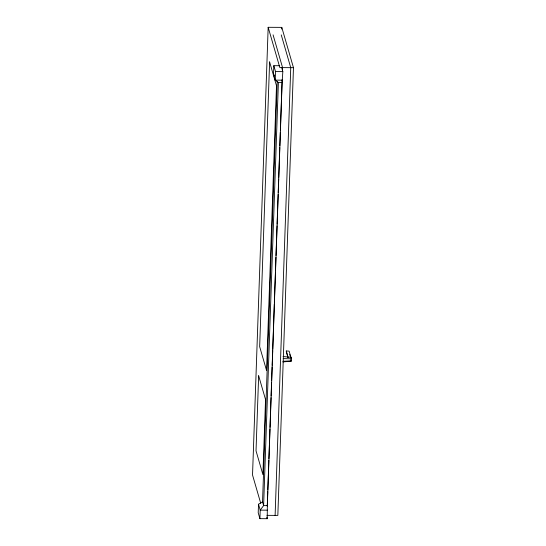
<?xml version="1.0" encoding="UTF-8"?>
<svg xmlns="http://www.w3.org/2000/svg" width="546" height="546" viewBox="0 0 546 546"><rect width="100%" height="100%" fill="white"/><g stroke="black" fill="none" stroke-linecap="round" stroke-linejoin="round"><path stroke-width="0.82" d="M266.933 515.342L277.832 515.404L293.468 67.684L281.791 27.375L268.168 27.3L252.532 475.02L260.708 503.235M277.225 81.334L262.537 501.89L258.511 504.224L258.21 512.762L259.916 518.659L267.226 518.7L267.328 505.637L282.105 82.521L282.835 71.628L281.77 67.943M282.105 82.521L278.392 82.501L275.232 80.126L273.526 74.222L273.819 65.691L279.504 65.725M259.916 518.659L260.217 510.128L258.511 504.224M273.819 65.691L275.532 71.587L275.232 80.126L282.541 80.166M278.392 82.501L263.616 505.61L260.217 510.128L267.526 510.169M281.736 29.081L281.791 27.375M267.26 506.033L267.758 491.646M267.82 489.953L268.85 460.326M268.912 458.633L269.383 445.092M269.444 443.4L269.949 429.013M270.004 427.32L271.041 397.645M271.103 395.939L271.58 382.302M271.635 380.596L272.113 366.987M272.174 365.288L272.679 350.832M272.734 349.126L274.31 304.054M274.372 302.354L275.409 272.584M275.471 270.884L275.942 257.275M276.003 255.576L277.04 225.812M277.102 224.106L278.139 194.342M278.201 192.642L278.678 179.033M278.733 177.334L279.777 147.563M279.832 145.864L280.31 132.255M280.371 130.555L281.408 100.792M281.47 99.085L282.152 79.525M282.446 71.021L282.569 67.622L273.075 34.842M275.109 515.39L290.745 67.663L281.251 34.889M283.053 356.545L291.223 357.282L291.032 357.732L289.114 351.119L286.268 350.982L287.824 357.616M282.862 361.902L291.079 361.261L291.223 357.282M283.121 361.295L291.277 360.81M293.468 67.684L279.845 67.608L268.168 27.3M275.532 71.587L282.835 71.628M267.328 505.637L263.616 505.61L262.537 501.89M283.217 358.62L291.346 358.818M273.526 74.222L274.604 75.525M289.762 354.477L290.452 356.845M286.268 350.982L288.158 357.528M266.796 517.226L267.226 518.7M290.957 359.725L291.079 361.261M258.647 375.764L256.026 450.819L262.919 474.617L265.54 399.556L258.647 375.764M269.608 61.937L259.664 346.676L266.557 370.468L276.501 85.729L269.608 61.937"/></g></svg>
